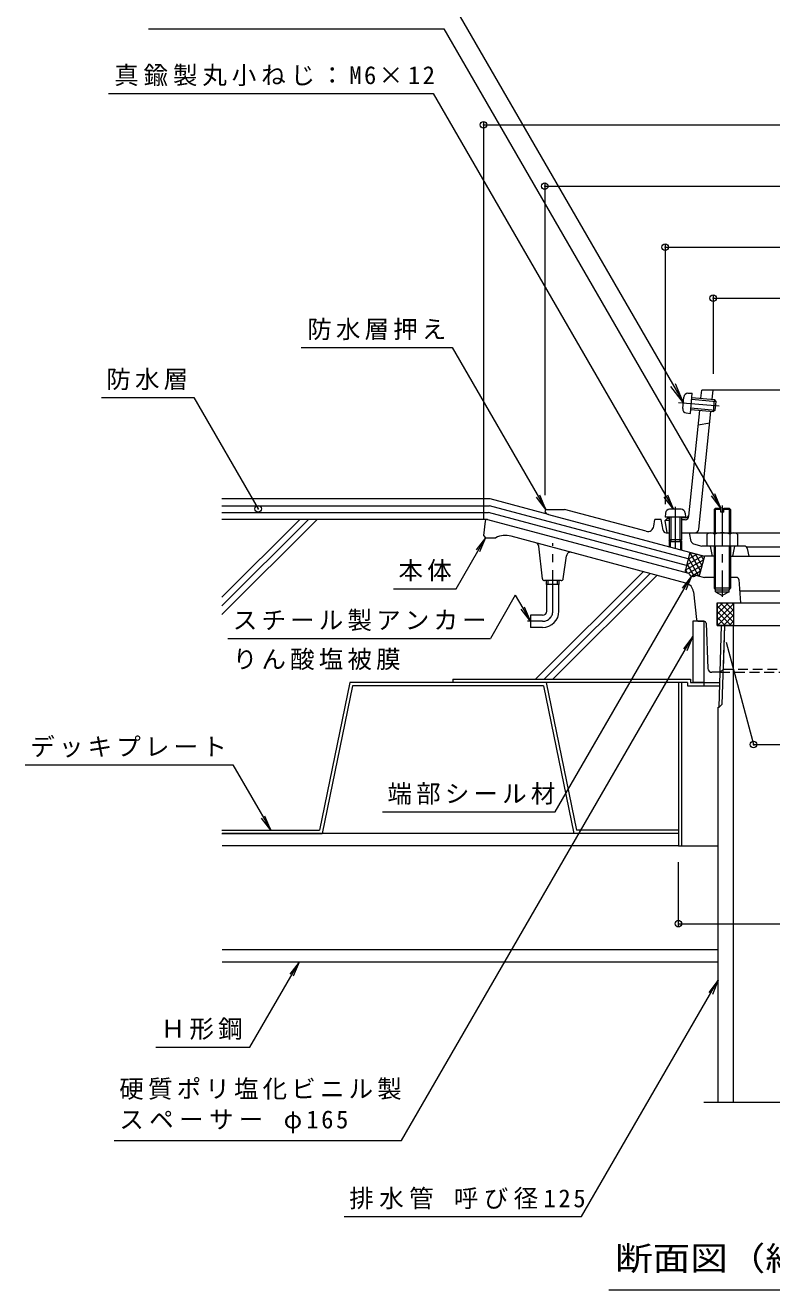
# Model space of a CAD drawing. Units: millimetres at full size, sheet at 1:4; details may follow other scales. Extents: x -738 to 753, y -565 to 520.
# Drawn here: x -738 to -373, y -468 to 152 of the extents above; entities that cross this region are included whole.
import ezdxf
from ezdxf.enums import TextEntityAlignment as Align

# ---------------------------------------------------------------- set-up
doc = ezdxf.new("R2010")
doc.units = ezdxf.units.MM
doc.header["$LTSCALE"] = 4
doc.header["$PDMODE"] = 32
doc.header["$PDSIZE"] = 3.2
for name, pattern in [('CHAIN1', [8, 5, -1, 1, -1]), ('DASHED1', [1.8, 1.2, -0.6]), ('DOUBLE_CHAIN1', [8.8, 5, -1, 0.6, -0.6, 0.6, -1])]:
    doc.linetypes.add(name, pattern=pattern)
for name, color, linetype, lineweight in [('0-0_通り芯', 3, 'Continuous', 9), ('0-1_躯体', 2, 'Continuous', 9), ('0-2_仕上', 6, 'Continuous', 9), ('0-3_建具', 4, 'Continuous', 9), ('0-4_その他', 7, 'Continuous', 9), ('0-5_寸法', 7, 'Continuous', 9), ('0-6_ハッチ', 6, 'Continuous', 9), ('0-8_041', 4, 'Continuous', 9), ('0-9_051', 2, 'Continuous', 9), ('0-A_061', 4, 'Continuous', 9), ('0-B_062', 1, 'Continuous', 5), ('0-C_084', 5, 'Continuous', 5), ('0-D_087', 6, 'Continuous', 9), ('0-E_090', 4, 'Continuous', 9), ('0-F_092', 6, 'Continuous', 9)]:
    doc.layers.add(name, color=color, linetype=linetype, lineweight=lineweight)
doc.styles.add('ＭＳ ゴシック', font='')
doc.styles.get('ＭＳ ゴシック').set_extended_font_data('MS Gothic')

msp = doc.modelspace()

# ---------------------------------------------------------------- linework, layer by layer
at = {"layer": '0-0_通り芯'}
for p, q in [((-512.868, -91.305), (-513.758, -98.429)), ((-511.758, -90.429), (-413.349, -116.798)), ((-513.758, -98.429), (-512.758, -99.429)), ((-414.554, -121.651), (-500.145, -98.717)), ((-512.758, -99.429), (-507.758, -99.429)), ((-484.857, -119.539), (-486.609, -103.663)), ((-474.638, -119.567), (-473.07, -108.298)), ((-412.449, -117.771), (-412.742, -117.264)), ((-475.629, -120.429), (-483.863, -120.429)), ((-411.841, -118.237), (-411.193, -118.411)), ((-410.434, -118.311), (-409.927, -118.018)), ((-409.168, -117.918), (-405.395, -118.929)), ((-400.082, -118.929), (-405.395, -118.929)), ((-389.687, -118.929), (-393.435, -118.929)), ((-388.69, -119.855), (-387.833, -131.429)), ((-410.879, -125.925), (-409.358, -139.54)), ((-400.082, -125.929), (-400.082, -124.929)), ((-400.082, -125.929), (-393.435, -125.929)), ((-400.082, -125.929), (-396.758, -127.848)), ((-393.435, -125.929), (-396.758, -127.848)), ((-393.435, -125.929), (-393.435, -124.929)), ((-399.259, -131.429), (-399.259, -142.429)), ((-399.259, -131.429), (-258.259, -131.429)), ((-408.364, -140.429), (-405.719, -140.429)), ((-404.72, -141.389), (-403.835, -163.509)), ((-399.259, -142.429), (-258.259, -142.429)), ((-397.784, -165.429), (-397.065, -142.429)), ((-396.236, -163.902), (-395.565, -142.429)), ((-397.784, -165.429), (-401.837, -165.429)), ((-332.901, -376.304), (-405.758, -376.304))]:
    msp.add_line(p, q, dxfattribs=at)
at = {"layer": '0-0_通り芯', "linetype": 'CHAIN1'}
msp.add_line((-479.758, -135.429), (-479.758, -102.066), dxfattribs=at)
at = {"layer": '0-0_通り芯', "linetype": 'DASHED1'}
for p, q in [((-397.782, -165.429), (-396.236, -163.902)), ((-397.782, -165.429), (-259.733, -165.429)), ((-396.236, -163.902), (-261.281, -163.902))]:
    msp.add_line(p, q, dxfattribs=at)
at = {"layer": '0-0_通り芯'}
msp.add_lwpolyline([(-388.277, -125.429), (-263.758, -125.429), (-258.259, -124.429)], dxfattribs=at)
for centre, radius, start, end in [((-511.876, -91.429), 1, 90, 172.87497), ((-502.992, -109.342), 11, 75, 115.6803), ((-488.596, -103.882), 2, 6.29668, 74.99969), ((-471.09, -108.573), 2, 74.99969, 172.07846), ((-413.608, -117.764), 1, 29.99998, 74.99947), ((-411.583, -117.271), 1, 209.99875, 255.00768), ((-483.863, -119.429), 1, 186.29668, 270), ((-475.629, -119.429), 1, 270, 352.07846), ((-415.848, -126.481), 5, 6.37718, 75), ((-410.934, -117.445), 1, 255.00769, 299.99805), ((-409.427, -118.884), 1, 74.99635, 119.99487), ((-389.687, -119.929), 1, 4.23788, 89.99998), ((-408.364, -139.429), 1, 186.37718, 270), ((-405.719, -141.429), 1, 2.29061, 90), ((-401.837, -163.429), 2, 182.29061, 270)]:
    msp.add_arc(centre, radius, start, end, dxfattribs=at)
at = {"layer": '0-1_躯体'}
for p, q in [((-483.258, -85.538), (-483.758, -86.538)), ((-483.258, -85.538), (-473.968, -85.538)), ((-433.997, -96.248), (-473.968, -85.538)), ((-481.857, -88.083), (-405.517, -108.538)), ((-430.255, -93.802), (-429.758, -90.538)), ((-426.758, -90.538), (-429.758, -90.538)), ((-425.776, -95.813), (-426.758, -90.538)), ((-424.301, -97.038), (-422.758, -97.038)), ((-416.758, -97.038), (-412.758, -97.038)), ((-411.937, -101.286), (-412.758, -97.038)), ((-422.758, -100.922), (-422.758, -103.835)), ((-422.258, -101.422), (-422.258, -103.969)), ((-417.258, -101.422), (-417.258, -105.309)), ((-416.758, -100.922), (-416.758, -105.443)), ((-410.852, -102.45), (-406.791, -103.538)), ((-385.988, -103.538), (-406.791, -103.538)), ((-402.758, -103.538), (-401.758, -108.538)), ((-390.758, -103.538), (-391.758, -108.538)), ((-384.517, -104.744), (-383.758, -108.538)), ((-400.758, -108.538), (-405.517, -108.538)), ((-392.758, -108.538), (-252, -108.538))]:
    msp.add_line(p, q, dxfattribs=at)
msp.add_lwpolyline([(-246.665, -102.45), (-252.592, -104.038), (-384.87, -104.038)], dxfattribs=at)
for centre, radius, start, end in [((-481.081, -85.185), 3, 206.8103, 255), ((-433.22, -93.351), 3, 255, 351.35507), ((-424.301, -95.538), 1.5, 190.55322, 270), ((-410.464, -101.001), 1.5, 190.94958, 254.99997), ((-385.988, -105.038), 1.5, 11.31021, 90)]:
    msp.add_arc(centre, radius, start, end, dxfattribs=at)
at = {"layer": '0-2_仕上'}
for p, q in [((-407.195, -31.046), (-406.787, -27.038)), ((-250.73, -27.038), (-406.787, -27.038)), ((-401.717, -31.537), (-401.258, -27.038)), ((-413.084, -88.822), (-407.804, -37.016)), ((-408.52, -44.038), (-402.889, -43.038)), ((-408.209, -95.241), (-402.325, -37.506)), ((-422.758, -90.951), (-424.758, -91.038)), ((-422.758, -89.993), (-423.759, -90.037)), ((-414.975, -89.655), (-416.758, -89.732)), ((-414.986, -90.614), (-416.758, -90.691)), ((-423.758, -97.038), (-422.758, -97.038)), ((-416.758, -97.038), (-402.382, -97.038)), ((-391.116, -97.038), (-240.759, -97.038))]:
    msp.add_line(p, q, dxfattribs=at)
msp.add_lwpolyline([(-423.758, -97.038), (-424.758, -91.038), (-423.758, -90.038)], dxfattribs=at)
for centre, start, end in [((-415.073, -88.615), 272.48993, 354.18011), ((-414.975, -87.655), 269.99896, 354.18011), ((-410.199, -95.038), 270, 354.18127)]:
    msp.add_arc(centre, 2, start, end, dxfattribs=at)
at = {"layer": '0-3_建具'}
for p, q in [((-411.258, -140.429), (-411.258, -170.429)), ((-405.758, -140.429), (-411.258, -140.429)), ((-405.758, -140.429), (-405.758, -170.429)), ((-405.758, -170.429), (-411.258, -170.429))]:
    msp.add_line(p, q, dxfattribs=at)
at = {"layer": '0-4_その他'}
for p, q in [((-513.758, 104.162), (-513.758, -90.429)), ((-513.758, 102.962), (-143.758, 102.962)), ((-483.758, 74.162), (-483.758, -78.538)), ((-483.758, 72.962), (-173.759, 72.962)), ((-424.758, 44.162), (-424.758, -83.039)), ((-424.758, 42.962), (-232.758, 42.962)), ((-401.258, 19.162), (-401.258, -19.038)), ((-401.258, 17.962), (-256.258, 17.962)), ((-394.841, -150.729), (-381.296, -201.28)), ((-381.419, -200.821), (-244.805, -200.821)), ((-418.259, -289.859), (-418.259, -258.429)), ((-418.259, -288.659), (-239.258, -288.659))]:
    msp.add_line(p, q, dxfattribs=at)
for p in [(-513.758, 102.962), (-483.758, 72.962), (-424.758, 42.962), (-401.258, 17.962), (-381.419, -200.821), (-418.259, -288.659)]:
    msp.add_point(p, dxfattribs=at)
at = {"layer": '0-5_寸法'}
for p, q in [((-677.787, 149.995), (-533.142, 149.995)), ((-533.142, 149.995), (-397.508, -84.929)), ((-697.388, 118.378), (-538.347, 118.378)), ((-603.039, -6.178), (-529.077, -6.178)), ((-529.077, -6.178), (-483.258, -85.538)), ((-415.827, -33.285), (-419.653, -24.047)), ((-700.933, -30.675), (-655.66, -30.675)), ((-655.66, -30.675), (-624.11, -85.322)), ((-415.827, -33.285), (-421.914, -25.352)), ((-483.258, -85.538), (-487.824, -79.588)), ((-483.258, -85.538), (-486.129, -78.609)), ((-420.625, -85.522), (-423.495, -78.593)), ((-397.508, -84.929), (-402.074, -78.979)), ((-397.508, -84.929), (-400.378, -78)), ((-527.195, -124.435), (-512.758, -99.429)), ((-512.758, -99.429), (-517.324, -105.379)), ((-512.758, -99.429), (-515.629, -106.358)), ((-478.56, -233.863), (-411.809, -118.246)), ((-411.809, -118.246), (-416.374, -124.196)), ((-411.809, -118.246), (-414.679, -125.175)), ((-557.778, -124.435), (-527.195, -124.435)), ((-498.141, -127.641), (-510.358, -148.802)), ((-498.141, -127.641), (-490.758, -140.429)), ((-490.758, -140.429), (-495.324, -134.479)), ((-490.758, -140.429), (-493.629, -133.5)), ((-553.911, -395.011), (-411.258, -147.929)), ((-411.258, -147.929), (-415.824, -153.879)), ((-411.258, -147.929), (-414.129, -154.858)), ((-638.953, -148.802), (-510.358, -148.802)), ((-738.174, -210.79), (-636.459, -210.79)), ((-636.459, -210.79), (-617.961, -242.829)), ((-563.184, -233.863), (-478.56, -233.863)), ((-617.961, -242.829), (-622.527, -236.879)), ((-617.961, -242.829), (-620.832, -235.9)), ((-628.12, -349.237), (-604.041, -307.531)), ((-604.041, -307.531), (-608.607, -313.481)), ((-604.041, -307.531), (-606.912, -314.46)), ((-465.656, -432.263), (-398.758, -316.393)), ((-398.758, -316.393), (-403.324, -322.343)), ((-398.758, -316.393), (-401.629, -323.322)), ((-674.226, -349.237), (-628.12, -349.237)), ((-694.57, -395.011), (-553.911, -395.011)), ((-581.902, -432.263), (-465.656, -432.263)), ((-452.381, -468.119), (-208.542, -468.119))]:
    msp.add_line(p, q, dxfattribs=at)
for points in [[(-697.424, 178.987), (-538.382, 178.987), (-415.827, -33.285)], [(-538.347, 118.378), (-420.625, -85.522), (-425.19, -79.572)]]:
    msp.add_lwpolyline(points, dxfattribs=at)
msp.add_point((-624.11, -85.322), dxfattribs=at)
at = {"layer": '0-6_ハッチ'}
for p, q in [((-412.576, -106.647), (-415.166, -116.311)), ((-414.93, -115.429), (-405.979, -110.261)), ((-414.197, -112.697), (-406.526, -108.268)), ((-413.465, -109.965), (-409.258, -107.536)), ((-413.364, -109.586), (-408.441, -118.113)), ((-412.733, -107.233), (-411.991, -106.804)), ((-412.632, -106.854), (-407.464, -115.805)), ((-410.051, -107.323), (-406.732, -113.073)), ((-407.319, -108.056), (-406, -110.34)), ((-414.828, -115.05), (-413.905, -116.649)), ((-414.096, -112.318), (-410.593, -118.385)), ((-413.316, -116.807), (-406.711, -112.993)), ((-411.809, -118.246), (-407.443, -115.725)), ((-399.259, -136.972), (-393.716, -131.429)), ((-399.259, -134.143), (-396.544, -131.429)), ((-399.259, -139.8), (-391.258, -131.8)), ((-399.259, -132.81), (-391.258, -140.81)), ((-399.259, -135.638), (-392.468, -142.429)), ((-399.059, -142.429), (-391.258, -134.628)), ((-397.811, -131.429), (-391.258, -137.982)), ((-394.983, -131.429), (-391.258, -135.153)), ((-392.154, -131.429), (-391.258, -132.325)), ((-399.259, -138.467), (-395.296, -142.429)), ((-399.259, -141.295), (-398.125, -142.429)), ((-396.231, -142.429), (-391.258, -137.457)), ((-393.402, -142.429), (-391.258, -140.285))]:
    msp.add_line(p, q, dxfattribs=at)
msp.add_lwpolyline([(-412.576, -106.647), (-405.517, -108.538), (-408.106, -118.202)], dxfattribs=at)
msp.add_lwpolyline([(-399.259, -131.429), (-391.258, -131.429), (-391.258, -142.429), (-399.259, -142.429)], close=True, dxfattribs=at)
at = {"layer": '0-8_041'}
for p, q in [((-416.079, -36.1), (-415.575, -30.471)), ((-413.579, -28.649), (-411.496, -28.653)), ((-412.388, -38.613), (-411.496, -28.653)), ((-411.675, -30.645), (-400.589, -31.638)), ((-412.21, -36.621), (-401.124, -37.614)), ((-412.132, -35.755), (-400.18, -36.825)), ((-411.752, -31.512), (-399.8, -32.582)), ((-401.124, -37.614), (-400.589, -31.638)), ((-400.18, -36.825), (-401.124, -37.614)), ((-399.8, -32.582), (-400.589, -31.638)), ((-400.18, -36.825), (-399.8, -32.582)), ((-414.438, -38.248), (-412.388, -38.613)), ((-416.932, -85.522), (-422.584, -85.522)), ((-424.577, -87.348), (-424.758, -89.422)), ((-422.758, -89.422), (-422.758, -100.552)), ((-421.888, -89.422), (-421.888, -101.422)), ((-417.628, -89.422), (-417.628, -101.422)), ((-416.758, -89.422), (-416.758, -100.552)), ((-421.888, -101.422), (-422.758, -100.552)), ((-416.758, -100.552), (-422.758, -100.552)), ((-417.628, -101.422), (-421.888, -101.422)), ((-417.628, -101.422), (-416.758, -100.552))]:
    msp.add_line(p, q, dxfattribs=at)
at = {"layer": '0-8_041', "linetype": 'DOUBLE_CHAIN1'}
msp.add_line((-418.28, -33.066), (-397.91, -34.889), dxfattribs=at)
at = {"layer": '0-8_041', "color": 2}
for p, q in [((-398.315, -182.529), (-397.065, -142.429)), ((-397.065, -142.429), (-260.452, -142.429)), ((-396.77, -180.984), (-395.565, -142.429)), ((-391.258, -376.275), (-391.258, -142.429)), ((-398.758, -182.529), (-398.315, -182.529)), ((-398.758, -376.275), (-398.758, -182.529)), ((-398.315, -182.529), (-396.77, -180.984))]:
    msp.add_line(p, q, dxfattribs=at)
at = {"layer": '0-8_041'}
msp.add_lwpolyline([(-414.94, -87.348), (-414.758, -89.422), (-424.758, -89.422)], dxfattribs=at)
for centre, start, end in [((-413.583, -30.649), 89.88402, 174.884), ((-414.087, -36.279), 174.884, 259.88399), ((-422.584, -87.522), 90, 174.99998), ((-416.932, -87.522), 5.00002, 90)]:
    msp.add_arc(centre, 2, start, end, dxfattribs=at)
at = {"layer": '0-9_051'}
for p, q in [((-528.759, -168.829), (-528.759, -170.429)), ((-413.859, -170.429), (-528.759, -170.429)), ((-418.259, -170.429), (-418.259, -250.429)), ((-416.659, -170.429), (-416.659, -250.429)), ((-413.859, -170.429), (-413.859, -172.029)), ((-413.859, -172.029), (-397.988, -172.029)), ((-412.258, -170.429), (-397.938, -170.429)), ((-405.759, -170.429), (-405.759, -172.029)), ((-418.259, -250.429), (-398.758, -250.429))]:
    msp.add_line(p, q, dxfattribs=at)
msp.add_lwpolyline([(-528.759, -168.829), (-412.258, -168.829), (-412.258, -170.429)], dxfattribs=at)
at = {"layer": '0-A_061', "linetype": 'CHAIN1'}
for p, q in [((-419.758, -84.357), (-419.758, -104.639)), ((-396.758, -83.573), (-396.758, -128.429))]:
    msp.add_line(p, q, dxfattribs=at)
at = {"layer": '0-A_061'}
for p, q in [((-400.758, -85.606), (-400.082, -84.929)), ((-397.508, -85.606), (-400.758, -85.606)), ((-400.758, -85.606), (-400.758, -97.038)), ((-400.082, -84.929), (-397.508, -84.929)), ((-400.082, -97.038), (-400.082, -84.929)), ((-397.508, -86.929), (-397.508, -84.929)), ((-396.008, -86.929), (-396.008, -84.929)), ((-396.008, -84.929), (-393.435, -84.929)), ((-392.758, -85.606), (-396.008, -85.606)), ((-393.435, -84.929), (-392.758, -85.606)), ((-393.435, -84.929), (-393.435, -97.038)), ((-392.758, -85.606), (-392.758, -97.038)), ((-396.008, -86.929), (-397.508, -86.929)), ((-404.258, -97.76), (-404.258, -103.538)), ((-402.382, -97.038), (-391.135, -97.038)), ((-400.506, -97.76), (-400.506, -103.538)), ((-393.011, -97.76), (-393.011, -103.538)), ((-389.258, -97.76), (-389.258, -103.538)), ((-400.758, -103.538), (-400.758, -124.253)), ((-400.082, -124.929), (-400.082, -103.538)), ((-393.435, -103.538), (-393.435, -124.929)), ((-392.758, -103.538), (-392.758, -124.253))]:
    msp.add_line(p, q, dxfattribs=at)
msp.add_lwpolyline([(-392.758, -124.253), (-400.758, -124.253), (-400.082, -124.929), (-393.435, -124.929)], close=True, dxfattribs=at)
for centre, radius, start, end in [((-402.382, -99.839), 2.8, 47.92557, 132.07463), ((-396.758, -107.128), 10.089, 68.19786, 111.80214), ((-391.135, -99.839), 2.8, 47.9257, 132.07426)]:
    msp.add_arc(centre, radius, start, end, dxfattribs=at)
at = {"layer": '0-B_062'}
for p, q in [((-579.211, -170.429), (-594.047, -242.829)), ((-577.906, -172.029), (-592.742, -244.429)), ((-483.011, -170.429), (-579.211, -170.429)), ((-484.317, -172.029), (-577.906, -172.029)), ((-484.317, -172.029), (-469.481, -244.429)), ((-483.011, -170.429), (-468.175, -242.829)), ((-641.876, -242.829), (-594.047, -242.829)), ((-641.876, -244.429), (-592.742, -244.429)), ((-418.259, -244.429), (-469.481, -244.429)), ((-418.259, -242.829), (-468.175, -242.829))]:
    msp.add_line(p, q, dxfattribs=at)
at = {"layer": '0-C_084'}
for p, q in [((-418.259, -244.429), (-641.759, -244.429)), ((-418.259, -250.429), (-641.759, -250.429)), ((-398.758, -301.531), (-641.759, -301.531)), ((-398.758, -307.531), (-641.759, -307.531))]:
    msp.add_line(p, q, dxfattribs=at)
at = {"layer": '0-D_087'}
for p, q in [((-482.933, -122.429), (-482.933, -120.429)), ((-476.583, -122.429), (-482.933, -122.429)), ((-482.758, -135.429), (-482.758, -122.429)), ((-482.118, -122.429), (-482.118, -120.429)), ((-477.399, -122.429), (-477.399, -120.429)), ((-476.758, -135.429), (-476.758, -122.429)), ((-476.583, -122.429), (-476.583, -120.429)), ((-484.758, -143.429), (-490.758, -143.429))]:
    msp.add_line(p, q, dxfattribs=at)
at = {"layer": '0-D_087', "linetype": 'CHAIN1'}
msp.add_line((-484.759, -140.429), (-492.147, -140.429), dxfattribs=at)
at = {"layer": '0-D_087'}
msp.add_lwpolyline([(-484.758, -137.429), (-490.758, -137.429), (-490.758, -143.429)], dxfattribs=at)
at = {"layer": '0-D_087', "linetype": 'CHAIN1'}
msp.add_arc((-484.759, -135.429), 5, 270, 0, dxfattribs=at)
at = {"layer": '0-D_087'}
for radius in [2, 8]:
    msp.add_arc((-484.758, -135.429), radius, 270, 0, dxfattribs=at)
at = {"layer": '0-E_090'}
for p, q in [((-510.423, -80.429), (-641.876, -80.429)), ((-481.857, -88.083), (-510.423, -80.429)), ((-641.876, -83.762), (-510.861, -83.762)), ((-413.439, -109.867), (-510.861, -83.762)), ((-641.876, -87.096), (-511.3, -87.096)), ((-414.302, -113.086), (-511.3, -87.096)), ((-412.576, -106.647), (-415.166, -116.311))]:
    msp.add_line(p, q, dxfattribs=at)
at = {"layer": '0-F_092'}
for p, q in [((-511.758, -90.429), (-641.876, -90.429)), ((-603.702, -90.429), (-641.876, -128.602)), ((-599.46, -90.429), (-641.876, -132.845)), ((-595.217, -90.429), (-641.876, -137.088)), ((-435.426, -116.059), (-488.196, -168.829)), ((-432.08, -116.955), (-483.953, -168.829)), ((-428.734, -117.852), (-479.711, -168.829))]:
    msp.add_line(p, q, dxfattribs=at)

# ---------------------------------------------------------------- texts
at = {"layer": '0-5_寸法', "color": 2, "style": 'ＭＳ ゴシック', "width": 1.15}
msp.add_text('断面図（納まり） Ｓ＝１：４', height=11.73, dxfattribs=at).set_placement((-449.258, -462.119), align=Align.BOTTOM_LEFT)
at = {"layer": '0-5_寸法', "char_height": 8.798, "attachment_point": 7, "style": 'ＭＳ ゴシック'}
for s, insert in [('\\T1.2;真鍮製丸小ねじ：M6×12', (-694.637, 121.963)), ('\\T1.17;防水層押え', (-600.066, -2.593)), ('\\T1.17;防水層', (-698.502, -27.09)), ('\\T1.17;本体', (-555.347, -120.85)), ('\\T1.17;スチール製アンカー', (-636.522, -145.217)), ('\\T1.17;りん酸塩被膜', (-636.522, -164.386)), ('\\T1.17;デッキプレート', (-735.742, -207.205)), ('\\T1.17;端部シール材', (-560.752, -230.278)), ('\\T1.17;Ｈ形鋼', (-671.795, -345.652)), ('\\T1.17;硬質ポリ塩化ビニル製', (-692.139, -375.013)), ('\\T1.22;スペーサー\\~φ165', (-692.139, -391.426)), ('\\T1.22;排水管\\~呼び径125', (-579.471, -428.678))]:
    msp.add_mtext(s, dxfattribs=dict(at, insert=insert))

doc.saveas('drawing.dxf')
